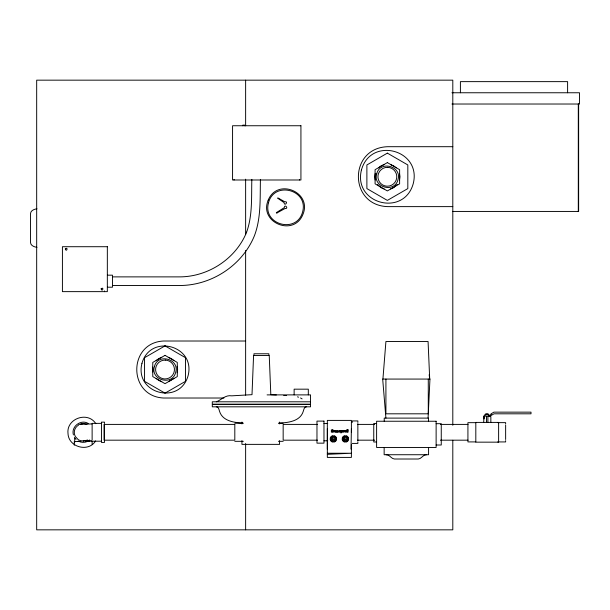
<?xml version="1.0" encoding="UTF-8"?>
<svg xmlns="http://www.w3.org/2000/svg" width="610" height="610" viewBox="0 0 610 610"><rect width="100%" height="100%" fill="white"/><g stroke="black" fill="none" stroke-linecap="round" stroke-linejoin="round"><path stroke-width="0.91" d="M104.501 291.671L104.508 290.909M74.641 442.677L74.717 438.399M428.075 418.102L429.951 379.069L382.683 379.069L385.916 418.102M382.92 379.069L385.916 341.524L428.075 341.524L429.707 379.069M152.759 367.067L152.759 371.955M177.182 372.771L177.617 369.515L177.182 366.259M375.196 173.514L374.769 176.77L375.196 180.026M399.512 180.026L399.939 176.77L399.512 173.514M95.64 440.908C88.503 452.727 68.366 447.168 68 433.413C66.216 418.521 87.931 410.934 95.816 423.698M397.255 184.365L393.648 187.674L390.613 188.925M76.357 426.992L75.472 428.128A8.456 8.342 83.6 0 0 74.527 434.457L75.305 436.501L78.232 439.635A8.204 8.09 83.6 0 0 83.715 440.763M378.452 167.872L381.059 165.867L384.094 164.608M156.129 360.617L158.73 358.611L161.772 357.353M89.678 439.985C86.567 442.784 81.74 443.074 78.141 441.06M173.926 378.413L169.046 381.357M76.799 426.421L78.522 425.132M489.121 416.592L494.039 413.809L531.005 413.809L531.005 412.146L493.864 412.146L490.928 413.961L491.248 414.419L488.945 416.035L483.562 416.035L483.562 418.811M351.39 428.685L351.017 449.128L351.39 448.876M276.338 212.646L284.237 207.682C284.542 203.29 289.323 209.07 284.969 208.544L276.62 213.126M78.751 424.56L83.212 423.37L86.948 424.263M87.665 440.008L83.212 441.205M426.603 454.732C423.004 454.549 421.617 458.773 418.285 459.01L394.449 459.01C391.117 458.773 389.729 454.549 386.13 454.732M279.113 423.104C287.836 422.7 300.135 421.449 303.231 411.43C303.795 409.836 304.138 406.809 306.472 406.817M36.966 208.795C34.297 209.138 30.607 210.503 30.5 213.668L30.5 242.475C30.607 245.632 34.297 246.997 36.966 247.34M80.817 424.308L92.125 423.912M327.334 454.328L351.39 453.245L327.334 453.245M216.344 401.799C221.323 399.977 225.334 394.716 231.716 395.829L252.006 394.67L253.577 355.477L269.239 355.477L270.817 394.67L276.345 394.983M84.889 440.733L91.576 440.656M310.376 401.799L212.288 401.799L212.288 404.155L310.536 404.155L310.536 394.883L267.088 394.883M451.941 92.758L579.5 92.758L579.5 104.02L451.941 104.02M452.803 146.697L387.876 146.697C348.577 147.757 348.577 205.562 387.876 206.622L452.803 206.622M452.803 211.434L578.638 211.434L578.638 104.02M107.421 275.171L112.476 275.171L112.476 287.203L107.421 287.203M112.476 276.879L178.966 276.879C207.774 277.108 235.742 259.021 246.6 232.212L246.531 232.402C252.662 215.528 251.358 197.076 251.831 179.378M112.476 285.503L179.241 285.503C211.304 285.686 242.368 265.472 254.462 235.651L254.53 235.46C261.202 217.64 259.974 198.12 260.424 179.378M245.632 341.013L163.541 341.013C127.864 342.767 127.864 396.264 163.541 398.017L223.931 398.017M484.012 416.592L483.684 422.41M489.296 416.592L490.844 416.592L490.844 422.41M475.815 422.661L467.923 422.661L467.923 441.907L475.815 441.907M497.76 422.638L505.637 422.638L505.637 423.927M234.812 423.248L243.344 423.248M278.419 423.248L283.162 423.248M101.451 423.37L92.125 423.37L92.125 440.008M323.971 423.561L327.738 423.561M376.606 423.546L373.755 423.546L373.755 441.983L376.606 441.983M436.127 423.691L441.259 423.691L441.259 445.01L436.127 445.01M317.467 424.4L283.162 424.4L283.162 440.176L317.467 440.176M357.498 424.4L374.647 424.4M440.405 424.4L468.038 424.4M327.334 428.685L327.334 449.128M332.168 430.698L331.985 429.92L331.337 429.92L331.337 432.101L331.985 432.101L332.168 431.278M357.498 440.176L374.647 440.176M440.405 440.176L468.038 440.176M323.971 440.786L327.738 440.786M92.125 441.205L101.451 441.205M234.812 441.32L243.344 441.32M278.419 441.32L283.162 441.32M80.901 441.503L74.29 441.503L74.29 445.231M85.514 441.503L87.665 441.503M88.724 441.503L89.967 441.503M90.928 441.503L92.125 441.503L92.125 444.301M497.76 441.93L505.637 441.93L505.637 440.641M352.244 443.417L357.856 443.417L357.856 441.907M216.344 406.817C218.677 406.809 219.028 409.836 219.585 411.43C222.558 421.083 234.248 422.692 242.78 422.974M283.726 395.41L286.494 395.57M297.474 396.836L298.572 397.179M390.613 164.608L393.648 165.867L396.256 167.872M384.094 188.925L381.059 187.674L377.453 184.365M168.284 357.353L171.319 358.611L173.926 360.617M161.772 381.669L158.73 380.411L156.129 378.413M88.275 423.508C80.947 418.879 70.852 426.634 73.421 434.907M300.532 397.964L302.102 398.894M277.939 197.922L284.656 201.742C289.087 200.964 284.428 207.049 284.024 202.566L277.657 198.189M74.435 437.355L76.044 439.452M276.658 212.44L276.993 212.921M429.181 374.662L429.722 379.397M578.295 104.02L578.295 211.434M567.605 92.758L567.605 81.633L460.405 81.633L460.405 92.758M505.637 425.063L505.637 439.505M488.877 416.035L488.877 414.365L484.942 414.365L484.942 416.035M488.008 414.365L488.008 413.809L485.781 413.809L485.781 414.365M487.908 416.592L487.908 422.41M486.475 416.592L486.475 422.41M484.119 416.592L484.119 418.811M452.803 425.269L452.803 80.162L36.676 80.162L36.676 529.838L452.803 529.838L452.803 440.283M428.502 421.243L428.502 418.102L384.224 418.102L384.224 421.243M428.578 447.458L428.578 454.732L384.147 454.732L384.147 447.458M428.281 379.069L428.281 413.809L385.916 413.809L385.916 379.069M357.856 422.433L357.856 420.93L352.244 420.93L352.244 422.433M357.856 423.561L357.856 440.786M351.39 432.429L351.39 420.404L327.334 420.404L327.334 457.408L351.39 457.408L351.39 444.461M308.309 394.883L308.309 389.172L294.134 389.172L294.134 394.883M299.449 179.378L299.449 179.996M279.563 422.059L279.563 423.92M279.563 440.656L279.563 444.37L241.941 444.37L241.941 440.656M268.858 355.477L268.858 353.777L253.958 353.777L253.958 355.477M245.632 80.162L245.632 125.858M245.632 179.172L245.632 234.385M245.632 250.504L245.632 395.166M245.632 443.539L245.632 529.838M244.648 125.744L244.648 125.126L242.795 125.126L242.795 125.744M241.941 422.059L241.941 423.92M234.057 179.378L234.057 179.996M104.485 423.508L104.485 422.15L101.451 422.15L101.451 442.418L104.485 442.418L104.485 441.06M104.485 424.484L104.485 440.084M343.582 438.445A1.853 1.853 0 0 1 344.917 437.118L344.917 436.638A2.31 2.31 0 0 0 343.11 438.445M348.112 439.368A2.776 2.776 0 0 1 345.839 441.64L345.839 442.113A3.241 3.241 0 0 0 348.584 439.368M348.112 438.445A2.776 2.776 0 0 0 345.839 436.173L345.839 435.7A3.241 3.241 0 0 1 348.584 438.445M80.505 424.346A8.204 8.09 83.6 0 1 81.915 424.125M340.243 431.293L339.259 431.034L339.823 432.025A0.824 0.824 0 0 1 338.84 431.888L339.099 430.538L340.243 431.293M346.335 431.293L345.351 431.034L345.916 432.025A0.824 0.824 0 0 1 345.512 432.132L345.344 432.116A0.801 0.801 0 0 1 344.917 431.895L345.191 430.538L346.335 431.293M341.882 431.926L341.76 432.437A0.9 0.9 0 0 1 340.654 432.81C341.89 431.75 340.022 432.444 340.464 430.507L341.059 430.507L341.173 431.506L341.287 430.507L341.882 430.507L341.882 431.926M335.149 431.064L335.142 432.101L335.736 432.101L335.843 431.064L335.957 432.101L336.56 432.101L336.285 430.614L335.149 431.064M336.918 431.064L336.903 432.101L337.498 432.101L337.612 431.064L337.726 432.101L338.321 432.101L338.047 430.614L336.918 431.064M344.414 431.514C344.048 432.703 341.417 432.269 342.233 430.53L342.828 430.53L342.927 431.567L343.026 430.53L343.621 430.53L343.72 431.567L343.819 430.53L344.414 430.53L344.414 431.514M333.228 431.133C333.357 433.58 336.346 430.622 333.891 430.492A0.816 0.816 0 0 0 333.464 430.713L333.228 431.133M141.955 363.331C134.23 393.564 179.668 405.741 188.101 375.699C195.818 345.466 150.38 333.289 141.955 363.331M154.391 366.663C150.212 380.19 172.523 386.168 175.665 372.367C179.843 358.84 157.532 352.862 154.391 366.663M268.491 202.756C262.33 224.846 296.902 234.11 302.613 211.899C308.774 189.809 274.203 180.545 268.491 202.756M361.478 169.839C352.816 203.74 403.782 217.396 413.229 183.701C421.891 149.801 370.933 136.144 361.478 169.839M376.713 173.919C372.535 187.445 394.845 193.423 397.995 179.622C402.173 166.095 379.862 160.117 376.713 173.919M65.316 248.964C66.589 253.051 68.511 246.104 65.316 248.964M101.123 288.858C102.396 292.952 104.325 286.006 101.123 288.858M333.838 431.209L334.265 431.392L333.838 431.209M268.209 200.149C258.655 222.566 293.791 237.115 302.888 214.514C312.442 192.097 277.306 177.54 268.209 200.149M387.358 153.133L366.885 164.952L366.885 188.589L387.358 200.408L407.823 188.589L407.823 164.952L387.358 153.133M387.358 162.611L375.089 169.687L375.089 183.846L387.358 190.93L399.619 183.846L399.619 169.687L387.358 162.611M165.028 345.878L144.555 357.696L144.555 381.334L165.028 393.153L185.501 381.334L185.501 357.696L165.028 345.878M165.028 355.356L152.759 362.431L152.759 376.591L165.028 383.675L177.289 376.591L177.289 362.431L165.028 355.356M387.685 167.338L385.23 167.575A9.44 9.44 0 0 0 387.03 186.202L389.477 185.966A9.44 9.44 0 0 0 387.685 167.338M165.356 360.083L162.9 360.319A9.44 9.44 0 0 0 164.7 378.947L167.155 378.711A9.44 9.44 0 0 0 165.356 360.083M300.928 125.744L232.57 125.744L232.57 179.996L300.928 179.996L300.928 125.744M107.337 246.714L62.418 246.714L62.418 291.633L107.337 291.633L107.337 246.714M310.536 404.468L212.288 404.468L212.288 406.817L310.536 406.817L310.536 404.468M323.971 421.106L316.971 421.106L316.971 443.15L323.971 443.15L323.971 421.106M436.127 421.243L376.606 421.243L376.606 447.458L436.127 447.458L436.127 421.243M498.622 422.41L475.815 422.41L475.815 442.158L498.622 442.158L498.622 422.41M234.812 424.4L104.043 424.4L104.043 440.176L234.812 440.176L234.812 424.4M332.923 429.92L332.275 429.92L332.275 432.101L332.923 432.101L332.923 429.92M347.174 429.92L346.571 429.92L346.571 432.101L347.174 432.101L347.174 429.92M348.119 429.92L347.525 429.92L347.525 432.101L348.119 432.101L348.119 429.92M330.612 438.445L330.147 438.445A3.241 3.241 0 0 1 332.885 435.7L332.885 436.173A2.776 2.776 0 0 0 330.612 438.445M331.558 438.445L331.085 438.445A2.31 2.31 0 0 1 332.885 436.638L332.885 437.118A1.853 1.853 0 0 0 331.558 438.445M335.614 438.445L335.142 438.445A1.853 1.853 0 0 0 333.815 437.118L333.815 436.638A2.31 2.31 0 0 1 335.614 438.445M336.552 438.445L336.087 438.445A2.776 2.776 0 0 0 333.815 436.173L333.815 435.7A3.241 3.241 0 0 1 336.552 438.445M342.637 438.445L342.172 438.445A3.241 3.241 0 0 1 344.917 435.7L344.917 436.173A2.776 2.776 0 0 0 342.637 438.445M347.647 438.445L347.166 438.445A1.853 1.853 0 0 0 345.839 437.118L345.839 436.638A2.31 2.31 0 0 1 347.647 438.445M330.612 439.368L330.147 439.368A3.241 3.241 0 0 0 332.885 442.113L332.885 441.64A2.776 2.776 0 0 1 330.612 439.368M331.558 439.368L331.085 439.368A2.31 2.31 0 0 0 332.885 441.175L332.885 440.695A1.853 1.853 0 0 1 331.558 439.368M335.614 439.368L335.142 439.368A1.853 1.853 0 0 1 333.815 440.695L333.815 441.175A2.31 2.31 0 0 0 335.614 439.368M336.552 439.368L336.087 439.368A2.776 2.776 0 0 1 333.815 441.64L333.815 442.113A3.241 3.241 0 0 0 336.552 439.368M342.637 439.368L342.172 439.368A3.241 3.241 0 0 0 344.917 442.113L344.917 441.64A2.776 2.776 0 0 1 342.637 439.368M343.582 439.368L343.11 439.368A2.31 2.31 0 0 0 344.917 441.175L344.917 440.695A1.853 1.853 0 0 1 343.582 439.368M347.647 439.368L347.166 439.368A1.853 1.853 0 0 1 345.839 440.695L345.839 441.175A2.31 2.31 0 0 0 347.647 439.368M344.917 439.711A0.923 0.923 0 0 0 346.305 438.91A0.923 0.923 0 0 0 344.917 438.102A0.923 0.923 0 0 0 344.917 439.711M332.885 439.711A0.923 0.923 0 0 0 334.272 438.91A0.923 0.923 0 0 0 332.885 438.102A0.923 0.923 0 0 0 332.885 439.711"/></g></svg>
